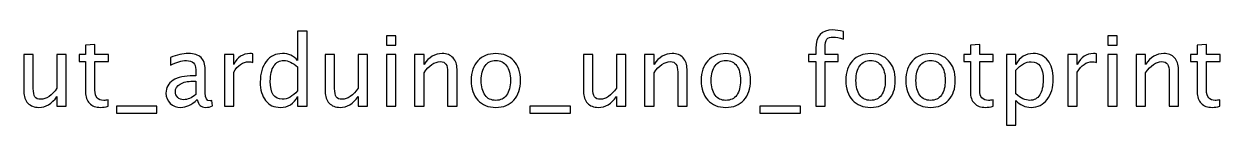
# Model space of a CAD drawing. Header units: centimetres. Extents: x -33.4 to 33.4, y -2.9 to 14.2.
# Drawn here: x 17.85 to 33.41, y 12.93 to 14.16 of the extents above; entities that cross this region are included whole.
import ezdxf

# ---------------------------------------------------------------- set-up
doc = ezdxf.new("R2010")
doc.units = ezdxf.units.CM
doc.header["$MEASUREMENT"] = 0
doc.layers.add('Layer 1', color=7, linetype='Continuous')

msp = doc.modelspace()

# ---------------------------------------------------------------- linework, layer by layer
at = {"layer": 'Layer 1'}
for points, knots in [([(28.14837, 13.17044), (28.14837, 13.17044), (28.14837, 13.7521), (28.14837, 13.7521), (28.14837, 13.7521), (28.14837, 13.7521), (28.05291, 13.7521), (28.05291, 13.7521), (28.05291, 13.7521), (28.05291, 13.7521), (28.05291, 13.84354), (28.05291, 13.84354), (28.05291, 13.84354), (28.05291, 13.84354), (28.14837, 13.84354), (28.14837, 13.84354), (28.14837, 13.84354), (28.14837, 13.84354), (28.14837, 13.92419), (28.14837, 13.92419), (28.14837, 13.92419), (28.14837, 14.08463), (28.22161, 14.16485), (28.36808, 14.16485), (28.36808, 14.16485), (28.40914, 14.16485), (28.45571, 14.15808), (28.50778, 14.14453), (28.50778, 14.14453), (28.50778, 14.14453), (28.50778, 14.04674), (28.50778, 14.04674), (28.50778, 14.04674), (28.45254, 14.06452), (28.4083, 14.07341), (28.37507, 14.07341), (28.37507, 14.07341), (28.33464, 14.07341), (28.30712, 14.06389), (28.29252, 14.04462), (28.29252, 14.04462), (28.2777, 14.02536), (28.27029, 13.98959), (28.27029, 13.93731), (28.27029, 13.93731), (28.27029, 13.93731), (28.27029, 13.84354), (28.27029, 13.84354), (28.27029, 13.84354), (28.27029, 13.84354), (28.43941, 13.84354), (28.43941, 13.84354), (28.43941, 13.84354), (28.43941, 13.84354), (28.43941, 13.7521), (28.43941, 13.7521), (28.43941, 13.7521), (28.43941, 13.7521), (28.27029, 13.7521), (28.27029, 13.7521), (28.27029, 13.7521), (28.27029, 13.7521), (28.27029, 13.17044), (28.27029, 13.17044), (28.27029, 13.17044), (28.27029, 13.17044), (28.14837, 13.17044), (28.14837, 13.17044)], [0, 0, 0, 0, 0.05555556, 0.05555556, 0.05555556, 0.05555556, 0.11111111, 0.11111111, 0.11111111, 0.11111111, 0.16666667, 0.16666667, 0.16666667, 0.16666667, 0.22222222, 0.22222222, 0.22222222, 0.22222222, 0.27777778, 0.27777778, 0.27777778, 0.27777778, 0.33333333, 0.33333333, 0.33333333, 0.33333333, 0.38888889, 0.38888889, 0.38888889, 0.38888889, 0.44444444, 0.44444444, 0.44444444, 0.44444444, 0.5, 0.5, 0.5, 0.5, 0.55555556, 0.55555556, 0.55555556, 0.55555556, 0.61111111, 0.61111111, 0.61111111, 0.61111111, 0.66666667, 0.66666667, 0.66666667, 0.66666667, 0.72222222, 0.72222222, 0.72222222, 0.72222222, 0.77777778, 0.77777778, 0.77777778, 0.77777778, 0.83333333, 0.83333333, 0.83333333, 0.83333333, 0.88888889, 0.88888889, 0.88888889, 0.88888889, 1, 1, 1, 1]), ([(21.4089, 13.17044), (21.4089, 13.17044), (21.4089, 13.29681), (21.4089, 13.29681), (21.4089, 13.29681), (21.35916, 13.2024), (21.28423, 13.1552), (21.18411, 13.1552), (21.18411, 13.1552), (21.10283, 13.1552), (21.03891, 13.18462), (20.99234, 13.24368), (20.99234, 13.24368), (20.94577, 13.30273), (20.92249, 13.38338), (20.92249, 13.48561), (20.92249, 13.48561), (20.92249, 13.59737), (20.94895, 13.68733), (21.00165, 13.75549), (21.00165, 13.75549), (21.05457, 13.82343), (21.124, 13.85751), (21.21015, 13.85751), (21.21015, 13.85751), (21.28994, 13.85751), (21.35641, 13.82703), (21.4089, 13.76586), (21.4089, 13.76586), (21.4089, 13.76586), (21.4089, 14.14961), (21.4089, 14.14961), (21.4089, 14.14961), (21.4089, 14.14961), (21.53082, 14.14961), (21.53082, 14.14961), (21.53082, 14.14961), (21.53082, 14.14961), (21.53082, 13.17044), (21.53082, 13.17044), (21.53082, 13.17044), (21.53082, 13.17044), (21.4089, 13.17044), (21.4089, 13.17044)], [0, 0, 0, 0, 0.08333333, 0.08333333, 0.08333333, 0.08333333, 0.16666667, 0.16666667, 0.16666667, 0.16666667, 0.25, 0.25, 0.25, 0.25, 0.33333333, 0.33333333, 0.33333333, 0.33333333, 0.41666667, 0.41666667, 0.41666667, 0.41666667, 0.5, 0.5, 0.5, 0.5, 0.58333333, 0.58333333, 0.58333333, 0.58333333, 0.66666667, 0.66666667, 0.66666667, 0.66666667, 0.75, 0.75, 0.75, 0.75, 0.83333333, 0.83333333, 0.83333333, 0.83333333, 1, 1, 1, 1]), ([(22.56333, 13.96673), (22.56333, 13.96673), (22.56333, 14.08865), (22.56333, 14.08865), (22.56333, 14.08865), (22.56333, 14.08865), (22.68525, 14.08865), (22.68525, 14.08865), (22.68525, 14.08865), (22.68525, 14.08865), (22.68525, 13.96673), (22.68525, 13.96673), (22.68525, 13.96673), (22.68525, 13.96673), (22.56333, 13.96673), (22.56333, 13.96673)], [0, 0, 0, 0, 0.2, 0.2, 0.2, 0.2, 0.4, 0.4, 0.4, 0.4, 0.6, 0.6, 0.6, 0.6, 1, 1, 1, 1]), ([(31.94672, 13.96673), (31.94672, 13.96673), (31.94672, 14.08865), (31.94672, 14.08865), (31.94672, 14.08865), (31.94672, 14.08865), (32.06864, 14.08865), (32.06864, 14.08865), (32.06864, 14.08865), (32.06864, 14.08865), (32.06864, 13.96673), (32.06864, 13.96673), (32.06864, 13.96673), (32.06864, 13.96673), (31.94672, 13.96673), (31.94672, 13.96673)], [0, 0, 0, 0, 0.2, 0.2, 0.2, 0.2, 0.4, 0.4, 0.4, 0.4, 0.6, 0.6, 0.6, 0.6, 1, 1, 1, 1]), ([(18.94595, 13.17065), (18.90827, 13.16028), (18.87547, 13.1552), (18.84774, 13.1552), (18.84774, 13.1552), (18.78551, 13.1552), (18.73704, 13.17298), (18.70232, 13.20854), (18.70232, 13.20854), (18.6674, 13.2441), (18.65004, 13.29342), (18.65004, 13.35671), (18.65004, 13.35671), (18.65004, 13.35671), (18.65004, 13.7521), (18.65004, 13.7521), (18.65004, 13.7521), (18.65004, 13.7521), (18.5658, 13.7521), (18.5658, 13.7521), (18.5658, 13.7521), (18.5658, 13.7521), (18.5658, 13.84354), (18.5658, 13.84354), (18.5658, 13.84354), (18.5658, 13.84354), (18.65004, 13.84354), (18.65004, 13.84354), (18.65004, 13.84354), (18.65004, 13.84354), (18.65004, 13.96525), (18.65004, 13.96525), (18.65004, 13.96525), (18.65004, 13.96525), (18.77196, 13.97689), (18.77196, 13.97689), (18.77196, 13.97689), (18.77196, 13.97689), (18.77196, 13.84354), (18.77196, 13.84354), (18.77196, 13.84354), (18.77196, 13.84354), (18.94849, 13.84354), (18.94849, 13.84354), (18.94849, 13.84354), (18.94849, 13.84354), (18.94849, 13.7521), (18.94849, 13.7521), (18.94849, 13.7521), (18.94849, 13.7521), (18.77196, 13.7521), (18.77196, 13.7521), (18.77196, 13.7521), (18.77196, 13.7521), (18.77196, 13.37872), (18.77196, 13.37872), (18.77196, 13.37872), (18.77196, 13.29067), (18.81027, 13.24664), (18.88668, 13.24664), (18.88668, 13.24664), (18.90298, 13.24664), (18.92267, 13.24939), (18.94595, 13.25468), (18.94595, 13.25468), (18.94595, 13.25468), (18.94595, 13.17065), (18.94595, 13.17065)], [0, 0, 0, 0, 0.05555556, 0.05555556, 0.05555556, 0.05555556, 0.11111111, 0.11111111, 0.11111111, 0.11111111, 0.16666667, 0.16666667, 0.16666667, 0.16666667, 0.22222222, 0.22222222, 0.22222222, 0.22222222, 0.27777778, 0.27777778, 0.27777778, 0.27777778, 0.33333333, 0.33333333, 0.33333333, 0.33333333, 0.38888889, 0.38888889, 0.38888889, 0.38888889, 0.44444444, 0.44444444, 0.44444444, 0.44444444, 0.5, 0.5, 0.5, 0.5, 0.55555556, 0.55555556, 0.55555556, 0.55555556, 0.61111111, 0.61111111, 0.61111111, 0.61111111, 0.66666667, 0.66666667, 0.66666667, 0.66666667, 0.72222222, 0.72222222, 0.72222222, 0.72222222, 0.77777778, 0.77777778, 0.77777778, 0.77777778, 0.83333333, 0.83333333, 0.83333333, 0.83333333, 0.88888889, 0.88888889, 0.88888889, 0.88888889, 1, 1, 1, 1]), ([(20.10186, 13.25617), (20.02863, 13.18886), (19.95814, 13.1552), (19.89041, 13.1552), (19.89041, 13.1552), (19.83474, 13.1552), (19.78838, 13.17256), (19.75177, 13.20748), (19.75177, 13.20748), (19.71494, 13.24241), (19.69652, 13.28643), (19.69652, 13.33956), (19.69652, 13.33956), (19.69652, 13.41301), (19.72742, 13.46953), (19.78923, 13.5089), (19.78923, 13.5089), (19.85104, 13.54827), (19.93973, 13.56795), (20.0553, 13.56795), (20.0553, 13.56795), (20.0553, 13.56795), (20.08387, 13.56795), (20.08387, 13.56795), (20.08387, 13.56795), (20.08387, 13.56795), (20.08387, 13.64902), (20.08387, 13.64902), (20.08387, 13.64902), (20.08387, 13.72712), (20.04323, 13.76607), (19.96174, 13.76607), (19.96174, 13.76607), (19.89866, 13.76607), (19.82966, 13.74617), (19.75494, 13.70638), (19.75494, 13.70638), (19.75494, 13.70638), (19.75494, 13.80671), (19.75494, 13.80671), (19.75494, 13.80671), (19.83707, 13.84058), (19.91454, 13.85751), (19.98714, 13.85751), (19.98714, 13.85751), (20.06186, 13.85751), (20.1171, 13.84058), (20.15245, 13.8065), (20.15245, 13.8065), (20.18801, 13.77242), (20.20579, 13.71993), (20.20579, 13.64902), (20.20579, 13.64902), (20.20579, 13.64902), (20.20579, 13.34485), (20.20579, 13.34485), (20.20579, 13.34485), (20.20579, 13.27522), (20.22717, 13.24029), (20.27014, 13.24029), (20.27014, 13.24029), (20.27543, 13.24029), (20.28326, 13.24114), (20.29363, 13.24283), (20.29363, 13.24283), (20.29363, 13.24283), (20.30231, 13.1751), (20.30231, 13.1751), (20.30231, 13.1751), (20.27458, 13.16176), (20.2441, 13.1552), (20.21066, 13.1552), (20.21066, 13.1552), (20.15372, 13.1552), (20.11753, 13.18886), (20.10186, 13.25617)], [0, 0, 0, 0, 0.05, 0.05, 0.05, 0.05, 0.1, 0.1, 0.1, 0.1, 0.15, 0.15, 0.15, 0.15, 0.2, 0.2, 0.2, 0.2, 0.25, 0.25, 0.25, 0.25, 0.3, 0.3, 0.3, 0.3, 0.35, 0.35, 0.35, 0.35, 0.4, 0.4, 0.4, 0.4, 0.45, 0.45, 0.45, 0.45, 0.5, 0.5, 0.5, 0.5, 0.55, 0.55, 0.55, 0.55, 0.6, 0.6, 0.6, 0.6, 0.65, 0.65, 0.65, 0.65, 0.7, 0.7, 0.7, 0.7, 0.75, 0.75, 0.75, 0.75, 0.8, 0.8, 0.8, 0.8, 0.85, 0.85, 0.85, 0.85, 0.9, 0.9, 0.9, 0.9, 1, 1, 1, 1]), ([(20.45619, 13.17044), (20.45619, 13.17044), (20.45619, 13.84354), (20.45619, 13.84354), (20.45619, 13.84354), (20.45619, 13.84354), (20.57811, 13.84354), (20.57811, 13.84354), (20.57811, 13.84354), (20.57811, 13.84354), (20.57811, 13.71633), (20.57811, 13.71633), (20.57811, 13.71633), (20.62658, 13.81052), (20.69686, 13.85751), (20.78914, 13.85751), (20.78914, 13.85751), (20.80163, 13.85751), (20.81475, 13.85645), (20.8283, 13.85434), (20.8283, 13.85434), (20.8283, 13.85434), (20.8283, 13.74025), (20.8283, 13.74025), (20.8283, 13.74025), (20.80713, 13.74723), (20.78851, 13.75083), (20.77242, 13.75083), (20.77242, 13.75083), (20.69495, 13.75083), (20.63018, 13.70511), (20.57811, 13.61346), (20.57811, 13.61346), (20.57811, 13.61346), (20.57811, 13.17044), (20.57811, 13.17044), (20.57811, 13.17044), (20.57811, 13.17044), (20.45619, 13.17044), (20.45619, 13.17044)], [0, 0, 0, 0, 0.09090909, 0.09090909, 0.09090909, 0.09090909, 0.18181818, 0.18181818, 0.18181818, 0.18181818, 0.27272727, 0.27272727, 0.27272727, 0.27272727, 0.36363636, 0.36363636, 0.36363636, 0.36363636, 0.45454545, 0.45454545, 0.45454545, 0.45454545, 0.54545455, 0.54545455, 0.54545455, 0.54545455, 0.63636364, 0.63636364, 0.63636364, 0.63636364, 0.72727273, 0.72727273, 0.72727273, 0.72727273, 0.81818182, 0.81818182, 0.81818182, 0.81818182, 1, 1, 1, 1]), ([(22.93036, 13.17044), (22.93036, 13.17044), (22.93036, 13.84354), (22.93036, 13.84354), (22.93036, 13.84354), (22.93036, 13.84354), (23.05228, 13.84354), (23.05228, 13.84354), (23.05228, 13.84354), (23.05228, 13.84354), (23.05228, 13.71633), (23.05228, 13.71633), (23.05228, 13.71633), (23.11684, 13.81052), (23.196, 13.85751), (23.28956, 13.85751), (23.28956, 13.85751), (23.3484, 13.85751), (23.39518, 13.8391), (23.42968, 13.80205), (23.42968, 13.80205), (23.46418, 13.76522), (23.48154, 13.71548), (23.48154, 13.65325), (23.48154, 13.65325), (23.48154, 13.65325), (23.48154, 13.17044), (23.48154, 13.17044), (23.48154, 13.17044), (23.48154, 13.17044), (23.35962, 13.17044), (23.35962, 13.17044), (23.35962, 13.17044), (23.35962, 13.17044), (23.35962, 13.61346), (23.35962, 13.61346), (23.35962, 13.61346), (23.35962, 13.66341), (23.35221, 13.69897), (23.33761, 13.72014), (23.33761, 13.72014), (23.32279, 13.74152), (23.29845, 13.7521), (23.26437, 13.7521), (23.26437, 13.7521), (23.18944, 13.7521), (23.11874, 13.70321), (23.05228, 13.60542), (23.05228, 13.60542), (23.05228, 13.60542), (23.05228, 13.17044), (23.05228, 13.17044), (23.05228, 13.17044), (23.05228, 13.17044), (22.93036, 13.17044), (22.93036, 13.17044)], [0, 0, 0, 0, 0.06666667, 0.06666667, 0.06666667, 0.06666667, 0.13333333, 0.13333333, 0.13333333, 0.13333333, 0.2, 0.2, 0.2, 0.2, 0.26666667, 0.26666667, 0.26666667, 0.26666667, 0.33333333, 0.33333333, 0.33333333, 0.33333333, 0.4, 0.4, 0.4, 0.4, 0.46666667, 0.46666667, 0.46666667, 0.46666667, 0.53333333, 0.53333333, 0.53333333, 0.53333333, 0.6, 0.6, 0.6, 0.6, 0.66666667, 0.66666667, 0.66666667, 0.66666667, 0.73333333, 0.73333333, 0.73333333, 0.73333333, 0.8, 0.8, 0.8, 0.8, 0.86666667, 0.86666667, 0.86666667, 0.86666667, 1, 1, 1, 1]), ([(23.98658, 13.1552), (23.88773, 13.1552), (23.80942, 13.18674), (23.75184, 13.24982), (23.75184, 13.24982), (23.69406, 13.31289), (23.66527, 13.39862), (23.66527, 13.50678), (23.66527, 13.50678), (23.66527, 13.61473), (23.69406, 13.70024), (23.75184, 13.76311), (23.75184, 13.76311), (23.80942, 13.82597), (23.88773, 13.85751), (23.98658, 13.85751), (23.98658, 13.85751), (24.08543, 13.85751), (24.16375, 13.82597), (24.22132, 13.76311), (24.22132, 13.76311), (24.2791, 13.70024), (24.30789, 13.61473), (24.30789, 13.50678), (24.30789, 13.50678), (24.30789, 13.39862), (24.2791, 13.31289), (24.22132, 13.24982), (24.22132, 13.24982), (24.16375, 13.18674), (24.08543, 13.1552), (23.98658, 13.1552)], [0, 0, 0, 0, 0.11111111, 0.11111111, 0.11111111, 0.11111111, 0.22222222, 0.22222222, 0.22222222, 0.22222222, 0.33333333, 0.33333333, 0.33333333, 0.33333333, 0.44444444, 0.44444444, 0.44444444, 0.44444444, 0.55555556, 0.55555556, 0.55555556, 0.55555556, 0.66666667, 0.66666667, 0.66666667, 0.66666667, 0.77777778, 0.77777778, 0.77777778, 0.77777778, 1, 1, 1, 1]), ([(25.92206, 13.17044), (25.92206, 13.17044), (25.92206, 13.84354), (25.92206, 13.84354), (25.92206, 13.84354), (25.92206, 13.84354), (26.04398, 13.84354), (26.04398, 13.84354), (26.04398, 13.84354), (26.04398, 13.84354), (26.04398, 13.71633), (26.04398, 13.71633), (26.04398, 13.71633), (26.10854, 13.81052), (26.1877, 13.85751), (26.28126, 13.85751), (26.28126, 13.85751), (26.3401, 13.85751), (26.38688, 13.8391), (26.42138, 13.80205), (26.42138, 13.80205), (26.45588, 13.76522), (26.47324, 13.71548), (26.47324, 13.65325), (26.47324, 13.65325), (26.47324, 13.65325), (26.47324, 13.17044), (26.47324, 13.17044), (26.47324, 13.17044), (26.47324, 13.17044), (26.35132, 13.17044), (26.35132, 13.17044), (26.35132, 13.17044), (26.35132, 13.17044), (26.35132, 13.61346), (26.35132, 13.61346), (26.35132, 13.61346), (26.35132, 13.66341), (26.34391, 13.69897), (26.32931, 13.72014), (26.32931, 13.72014), (26.31449, 13.74152), (26.29015, 13.7521), (26.25607, 13.7521), (26.25607, 13.7521), (26.18114, 13.7521), (26.11044, 13.70321), (26.04398, 13.60542), (26.04398, 13.60542), (26.04398, 13.60542), (26.04398, 13.17044), (26.04398, 13.17044), (26.04398, 13.17044), (26.04398, 13.17044), (25.92206, 13.17044), (25.92206, 13.17044)], [0, 0, 0, 0, 0.06666667, 0.06666667, 0.06666667, 0.06666667, 0.13333333, 0.13333333, 0.13333333, 0.13333333, 0.2, 0.2, 0.2, 0.2, 0.26666667, 0.26666667, 0.26666667, 0.26666667, 0.33333333, 0.33333333, 0.33333333, 0.33333333, 0.4, 0.4, 0.4, 0.4, 0.46666667, 0.46666667, 0.46666667, 0.46666667, 0.53333333, 0.53333333, 0.53333333, 0.53333333, 0.6, 0.6, 0.6, 0.6, 0.66666667, 0.66666667, 0.66666667, 0.66666667, 0.73333333, 0.73333333, 0.73333333, 0.73333333, 0.8, 0.8, 0.8, 0.8, 0.86666667, 0.86666667, 0.86666667, 0.86666667, 1, 1, 1, 1]), ([(26.97828, 13.1552), (26.87943, 13.1552), (26.80112, 13.18674), (26.74354, 13.24982), (26.74354, 13.24982), (26.68576, 13.31289), (26.65697, 13.39862), (26.65697, 13.50678), (26.65697, 13.50678), (26.65697, 13.61473), (26.68576, 13.70024), (26.74354, 13.76311), (26.74354, 13.76311), (26.80112, 13.82597), (26.87943, 13.85751), (26.97828, 13.85751), (26.97828, 13.85751), (27.07713, 13.85751), (27.15545, 13.82597), (27.21302, 13.76311), (27.21302, 13.76311), (27.2708, 13.70024), (27.29959, 13.61473), (27.29959, 13.50678), (27.29959, 13.50678), (27.29959, 13.39862), (27.2708, 13.31289), (27.21302, 13.24982), (27.21302, 13.24982), (27.15545, 13.18674), (27.07713, 13.1552), (26.97828, 13.1552)], [0, 0, 0, 0, 0.11111111, 0.11111111, 0.11111111, 0.11111111, 0.22222222, 0.22222222, 0.22222222, 0.22222222, 0.33333333, 0.33333333, 0.33333333, 0.33333333, 0.44444444, 0.44444444, 0.44444444, 0.44444444, 0.55555556, 0.55555556, 0.55555556, 0.55555556, 0.66666667, 0.66666667, 0.66666667, 0.66666667, 0.77777778, 0.77777778, 0.77777778, 0.77777778, 1, 1, 1, 1]), ([(28.86042, 13.1552), (28.76157, 13.1552), (28.68326, 13.18674), (28.62568, 13.24982), (28.62568, 13.24982), (28.5679, 13.31289), (28.53911, 13.39862), (28.53911, 13.50678), (28.53911, 13.50678), (28.53911, 13.61473), (28.5679, 13.70024), (28.62568, 13.76311), (28.62568, 13.76311), (28.68326, 13.82597), (28.76157, 13.85751), (28.86042, 13.85751), (28.86042, 13.85751), (28.95927, 13.85751), (29.03759, 13.82597), (29.09516, 13.76311), (29.09516, 13.76311), (29.15294, 13.70024), (29.18173, 13.61473), (29.18173, 13.50678), (29.18173, 13.50678), (29.18173, 13.39862), (29.15294, 13.31289), (29.09516, 13.24982), (29.09516, 13.24982), (29.03759, 13.18674), (28.95927, 13.1552), (28.86042, 13.1552)], [0, 0, 0, 0, 0.11111111, 0.11111111, 0.11111111, 0.11111111, 0.22222222, 0.22222222, 0.22222222, 0.22222222, 0.33333333, 0.33333333, 0.33333333, 0.33333333, 0.44444444, 0.44444444, 0.44444444, 0.44444444, 0.55555556, 0.55555556, 0.55555556, 0.55555556, 0.66666667, 0.66666667, 0.66666667, 0.66666667, 0.77777778, 0.77777778, 0.77777778, 0.77777778, 1, 1, 1, 1]), ([(29.64062, 13.1552), (29.54177, 13.1552), (29.46346, 13.18674), (29.40588, 13.24982), (29.40588, 13.24982), (29.3481, 13.31289), (29.31931, 13.39862), (29.31931, 13.50678), (29.31931, 13.50678), (29.31931, 13.61473), (29.3481, 13.70024), (29.40588, 13.76311), (29.40588, 13.76311), (29.46346, 13.82597), (29.54177, 13.85751), (29.64062, 13.85751), (29.64062, 13.85751), (29.73947, 13.85751), (29.81779, 13.82597), (29.87536, 13.76311), (29.87536, 13.76311), (29.93314, 13.70024), (29.96193, 13.61473), (29.96193, 13.50678), (29.96193, 13.50678), (29.96193, 13.39862), (29.93314, 13.31289), (29.87536, 13.24982), (29.87536, 13.24982), (29.81779, 13.18674), (29.73947, 13.1552), (29.64062, 13.1552)], [0, 0, 0, 0, 0.11111111, 0.11111111, 0.11111111, 0.11111111, 0.22222222, 0.22222222, 0.22222222, 0.22222222, 0.33333333, 0.33333333, 0.33333333, 0.33333333, 0.44444444, 0.44444444, 0.44444444, 0.44444444, 0.55555556, 0.55555556, 0.55555556, 0.55555556, 0.66666667, 0.66666667, 0.66666667, 0.66666667, 0.77777778, 0.77777778, 0.77777778, 0.77777778, 1, 1, 1, 1]), ([(30.45384, 13.17065), (30.41616, 13.16028), (30.38336, 13.1552), (30.35563, 13.1552), (30.35563, 13.1552), (30.2934, 13.1552), (30.24493, 13.17298), (30.21021, 13.20854), (30.21021, 13.20854), (30.17529, 13.2441), (30.15793, 13.29342), (30.15793, 13.35671), (30.15793, 13.35671), (30.15793, 13.35671), (30.15793, 13.7521), (30.15793, 13.7521), (30.15793, 13.7521), (30.15793, 13.7521), (30.07369, 13.7521), (30.07369, 13.7521), (30.07369, 13.7521), (30.07369, 13.7521), (30.07369, 13.84354), (30.07369, 13.84354), (30.07369, 13.84354), (30.07369, 13.84354), (30.15793, 13.84354), (30.15793, 13.84354), (30.15793, 13.84354), (30.15793, 13.84354), (30.15793, 13.96525), (30.15793, 13.96525), (30.15793, 13.96525), (30.15793, 13.96525), (30.27985, 13.97689), (30.27985, 13.97689), (30.27985, 13.97689), (30.27985, 13.97689), (30.27985, 13.84354), (30.27985, 13.84354), (30.27985, 13.84354), (30.27985, 13.84354), (30.45638, 13.84354), (30.45638, 13.84354), (30.45638, 13.84354), (30.45638, 13.84354), (30.45638, 13.7521), (30.45638, 13.7521), (30.45638, 13.7521), (30.45638, 13.7521), (30.27985, 13.7521), (30.27985, 13.7521), (30.27985, 13.7521), (30.27985, 13.7521), (30.27985, 13.37872), (30.27985, 13.37872), (30.27985, 13.37872), (30.27985, 13.29067), (30.31816, 13.24664), (30.39457, 13.24664), (30.39457, 13.24664), (30.41087, 13.24664), (30.43056, 13.24939), (30.45384, 13.25468), (30.45384, 13.25468), (30.45384, 13.25468), (30.45384, 13.17065), (30.45384, 13.17065)], [0, 0, 0, 0, 0.05555556, 0.05555556, 0.05555556, 0.05555556, 0.11111111, 0.11111111, 0.11111111, 0.11111111, 0.16666667, 0.16666667, 0.16666667, 0.16666667, 0.22222222, 0.22222222, 0.22222222, 0.22222222, 0.27777778, 0.27777778, 0.27777778, 0.27777778, 0.33333333, 0.33333333, 0.33333333, 0.33333333, 0.38888889, 0.38888889, 0.38888889, 0.38888889, 0.44444444, 0.44444444, 0.44444444, 0.44444444, 0.5, 0.5, 0.5, 0.5, 0.55555556, 0.55555556, 0.55555556, 0.55555556, 0.61111111, 0.61111111, 0.61111111, 0.61111111, 0.66666667, 0.66666667, 0.66666667, 0.66666667, 0.72222222, 0.72222222, 0.72222222, 0.72222222, 0.77777778, 0.77777778, 0.77777778, 0.77777778, 0.83333333, 0.83333333, 0.83333333, 0.83333333, 0.88888889, 0.88888889, 0.88888889, 0.88888889, 1, 1, 1, 1]), ([(30.62783, 12.92533), (30.62783, 12.92533), (30.62783, 13.84354), (30.62783, 13.84354), (30.62783, 13.84354), (30.62783, 13.84354), (30.74975, 13.84354), (30.74975, 13.84354), (30.74975, 13.84354), (30.74975, 13.84354), (30.74975, 13.71633), (30.74975, 13.71633), (30.74975, 13.71633), (30.7997, 13.81052), (30.87485, 13.85751), (30.97496, 13.85751), (30.97496, 13.85751), (31.05603, 13.85751), (31.11974, 13.82809), (31.16631, 13.76903), (31.16631, 13.76903), (31.21288, 13.70998), (31.23616, 13.62933), (31.23616, 13.5271), (31.23616, 13.5271), (31.23616, 13.41576), (31.2097, 13.3258), (31.157, 13.25765), (31.157, 13.25765), (31.10429, 13.18928), (31.03487, 13.1552), (30.94893, 13.1552), (30.94893, 13.1552), (30.86913, 13.1552), (30.80267, 13.18568), (30.74975, 13.24685), (30.74975, 13.24685), (30.74975, 13.24685), (30.74975, 12.92533), (30.74975, 12.92533), (30.74975, 12.92533), (30.74975, 12.92533), (30.62783, 12.92533), (30.62783, 12.92533)], [0, 0, 0, 0, 0.08333333, 0.08333333, 0.08333333, 0.08333333, 0.16666667, 0.16666667, 0.16666667, 0.16666667, 0.25, 0.25, 0.25, 0.25, 0.33333333, 0.33333333, 0.33333333, 0.33333333, 0.41666667, 0.41666667, 0.41666667, 0.41666667, 0.5, 0.5, 0.5, 0.5, 0.58333333, 0.58333333, 0.58333333, 0.58333333, 0.66666667, 0.66666667, 0.66666667, 0.66666667, 0.75, 0.75, 0.75, 0.75, 0.83333333, 0.83333333, 0.83333333, 0.83333333, 1, 1, 1, 1]), ([(31.42708, 13.17044), (31.42708, 13.17044), (31.42708, 13.84354), (31.42708, 13.84354), (31.42708, 13.84354), (31.42708, 13.84354), (31.549, 13.84354), (31.549, 13.84354), (31.549, 13.84354), (31.549, 13.84354), (31.549, 13.71633), (31.549, 13.71633), (31.549, 13.71633), (31.59747, 13.81052), (31.66775, 13.85751), (31.76003, 13.85751), (31.76003, 13.85751), (31.77252, 13.85751), (31.78564, 13.85645), (31.79919, 13.85434), (31.79919, 13.85434), (31.79919, 13.85434), (31.79919, 13.74025), (31.79919, 13.74025), (31.79919, 13.74025), (31.77802, 13.74723), (31.7594, 13.75083), (31.74331, 13.75083), (31.74331, 13.75083), (31.66584, 13.75083), (31.60107, 13.70511), (31.549, 13.61346), (31.549, 13.61346), (31.549, 13.61346), (31.549, 13.17044), (31.549, 13.17044), (31.549, 13.17044), (31.549, 13.17044), (31.42708, 13.17044), (31.42708, 13.17044)], [0, 0, 0, 0, 0.09090909, 0.09090909, 0.09090909, 0.09090909, 0.18181818, 0.18181818, 0.18181818, 0.18181818, 0.27272727, 0.27272727, 0.27272727, 0.27272727, 0.36363636, 0.36363636, 0.36363636, 0.36363636, 0.45454545, 0.45454545, 0.45454545, 0.45454545, 0.54545455, 0.54545455, 0.54545455, 0.54545455, 0.63636364, 0.63636364, 0.63636364, 0.63636364, 0.72727273, 0.72727273, 0.72727273, 0.72727273, 0.81818182, 0.81818182, 0.81818182, 0.81818182, 1, 1, 1, 1]), ([(32.31375, 13.17044), (32.31375, 13.17044), (32.31375, 13.84354), (32.31375, 13.84354), (32.31375, 13.84354), (32.31375, 13.84354), (32.43567, 13.84354), (32.43567, 13.84354), (32.43567, 13.84354), (32.43567, 13.84354), (32.43567, 13.71633), (32.43567, 13.71633), (32.43567, 13.71633), (32.50023, 13.81052), (32.57939, 13.85751), (32.67295, 13.85751), (32.67295, 13.85751), (32.73179, 13.85751), (32.77857, 13.8391), (32.81307, 13.80205), (32.81307, 13.80205), (32.84757, 13.76522), (32.86493, 13.71548), (32.86493, 13.65325), (32.86493, 13.65325), (32.86493, 13.65325), (32.86493, 13.17044), (32.86493, 13.17044), (32.86493, 13.17044), (32.86493, 13.17044), (32.74301, 13.17044), (32.74301, 13.17044), (32.74301, 13.17044), (32.74301, 13.17044), (32.74301, 13.61346), (32.74301, 13.61346), (32.74301, 13.61346), (32.74301, 13.66341), (32.7356, 13.69897), (32.721, 13.72014), (32.721, 13.72014), (32.70618, 13.74152), (32.68184, 13.7521), (32.64776, 13.7521), (32.64776, 13.7521), (32.57283, 13.7521), (32.50213, 13.70321), (32.43567, 13.60542), (32.43567, 13.60542), (32.43567, 13.60542), (32.43567, 13.17044), (32.43567, 13.17044), (32.43567, 13.17044), (32.43567, 13.17044), (32.31375, 13.17044), (32.31375, 13.17044)], [0, 0, 0, 0, 0.06666667, 0.06666667, 0.06666667, 0.06666667, 0.13333333, 0.13333333, 0.13333333, 0.13333333, 0.2, 0.2, 0.2, 0.2, 0.26666667, 0.26666667, 0.26666667, 0.26666667, 0.33333333, 0.33333333, 0.33333333, 0.33333333, 0.4, 0.4, 0.4, 0.4, 0.46666667, 0.46666667, 0.46666667, 0.46666667, 0.53333333, 0.53333333, 0.53333333, 0.53333333, 0.6, 0.6, 0.6, 0.6, 0.66666667, 0.66666667, 0.66666667, 0.66666667, 0.73333333, 0.73333333, 0.73333333, 0.73333333, 0.8, 0.8, 0.8, 0.8, 0.86666667, 0.86666667, 0.86666667, 0.86666667, 1, 1, 1, 1]), ([(33.40299, 13.17065), (33.36531, 13.16028), (33.33251, 13.1552), (33.30478, 13.1552), (33.30478, 13.1552), (33.24255, 13.1552), (33.19408, 13.17298), (33.15936, 13.20854), (33.15936, 13.20854), (33.12444, 13.2441), (33.10708, 13.29342), (33.10708, 13.35671), (33.10708, 13.35671), (33.10708, 13.35671), (33.10708, 13.7521), (33.10708, 13.7521), (33.10708, 13.7521), (33.10708, 13.7521), (33.02284, 13.7521), (33.02284, 13.7521), (33.02284, 13.7521), (33.02284, 13.7521), (33.02284, 13.84354), (33.02284, 13.84354), (33.02284, 13.84354), (33.02284, 13.84354), (33.10708, 13.84354), (33.10708, 13.84354), (33.10708, 13.84354), (33.10708, 13.84354), (33.10708, 13.96525), (33.10708, 13.96525), (33.10708, 13.96525), (33.10708, 13.96525), (33.229, 13.97689), (33.229, 13.97689), (33.229, 13.97689), (33.229, 13.97689), (33.229, 13.84354), (33.229, 13.84354), (33.229, 13.84354), (33.229, 13.84354), (33.40553, 13.84354), (33.40553, 13.84354), (33.40553, 13.84354), (33.40553, 13.84354), (33.40553, 13.7521), (33.40553, 13.7521), (33.40553, 13.7521), (33.40553, 13.7521), (33.229, 13.7521), (33.229, 13.7521), (33.229, 13.7521), (33.229, 13.7521), (33.229, 13.37872), (33.229, 13.37872), (33.229, 13.37872), (33.229, 13.29067), (33.26731, 13.24664), (33.34372, 13.24664), (33.34372, 13.24664), (33.36002, 13.24664), (33.37971, 13.24939), (33.40299, 13.25468), (33.40299, 13.25468), (33.40299, 13.25468), (33.40299, 13.17065), (33.40299, 13.17065)], [0, 0, 0, 0, 0.05555556, 0.05555556, 0.05555556, 0.05555556, 0.11111111, 0.11111111, 0.11111111, 0.11111111, 0.16666667, 0.16666667, 0.16666667, 0.16666667, 0.22222222, 0.22222222, 0.22222222, 0.22222222, 0.27777778, 0.27777778, 0.27777778, 0.27777778, 0.33333333, 0.33333333, 0.33333333, 0.33333333, 0.38888889, 0.38888889, 0.38888889, 0.38888889, 0.44444444, 0.44444444, 0.44444444, 0.44444444, 0.5, 0.5, 0.5, 0.5, 0.55555556, 0.55555556, 0.55555556, 0.55555556, 0.61111111, 0.61111111, 0.61111111, 0.61111111, 0.66666667, 0.66666667, 0.66666667, 0.66666667, 0.72222222, 0.72222222, 0.72222222, 0.72222222, 0.77777778, 0.77777778, 0.77777778, 0.77777778, 0.83333333, 0.83333333, 0.83333333, 0.83333333, 0.88888889, 0.88888889, 0.88888889, 0.88888889, 1, 1, 1, 1]), ([(18.27835, 13.17044), (18.27835, 13.17044), (18.27835, 13.29702), (18.27835, 13.29702), (18.27835, 13.29702), (18.21337, 13.2024), (18.13442, 13.1552), (18.04171, 13.1552), (18.04171, 13.1552), (17.98286, 13.1552), (17.93609, 13.17362), (17.90137, 13.21066), (17.90137, 13.21066), (17.86645, 13.2477), (17.84909, 13.29744), (17.84909, 13.36031), (17.84909, 13.36031), (17.84909, 13.36031), (17.84909, 13.84354), (17.84909, 13.84354), (17.84909, 13.84354), (17.84909, 13.84354), (17.97101, 13.84354), (17.97101, 13.84354), (17.97101, 13.84354), (17.97101, 13.84354), (17.97101, 13.4001), (17.97101, 13.4001), (17.97101, 13.4001), (17.97101, 13.34951), (17.97842, 13.31374), (17.99302, 13.29257), (17.99302, 13.29257), (18.00784, 13.27119), (18.03239, 13.26061), (18.0669, 13.26061), (18.0669, 13.26061), (18.1414, 13.26061), (18.2121, 13.30951), (18.27835, 13.40751), (18.27835, 13.40751), (18.27835, 13.40751), (18.27835, 13.84354), (18.27835, 13.84354), (18.27835, 13.84354), (18.27835, 13.84354), (18.40027, 13.84354), (18.40027, 13.84354), (18.40027, 13.84354), (18.40027, 13.84354), (18.40027, 13.17044), (18.40027, 13.17044), (18.40027, 13.17044), (18.40027, 13.17044), (18.27835, 13.17044), (18.27835, 13.17044)], [0, 0, 0, 0, 0.06666667, 0.06666667, 0.06666667, 0.06666667, 0.13333333, 0.13333333, 0.13333333, 0.13333333, 0.2, 0.2, 0.2, 0.2, 0.26666667, 0.26666667, 0.26666667, 0.26666667, 0.33333333, 0.33333333, 0.33333333, 0.33333333, 0.4, 0.4, 0.4, 0.4, 0.46666667, 0.46666667, 0.46666667, 0.46666667, 0.53333333, 0.53333333, 0.53333333, 0.53333333, 0.6, 0.6, 0.6, 0.6, 0.66666667, 0.66666667, 0.66666667, 0.66666667, 0.73333333, 0.73333333, 0.73333333, 0.73333333, 0.8, 0.8, 0.8, 0.8, 0.86666667, 0.86666667, 0.86666667, 0.86666667, 1, 1, 1, 1]), ([(21.4089, 13.68246), (21.34561, 13.73813), (21.28571, 13.76607), (21.22898, 13.76607), (21.22898, 13.76607), (21.1731, 13.76607), (21.12992, 13.74279), (21.09923, 13.69601), (21.09923, 13.69601), (21.06854, 13.64944), (21.0533, 13.5834), (21.0533, 13.49789), (21.0533, 13.49789), (21.0533, 13.34062), (21.10537, 13.26188), (21.20972, 13.26188), (21.20972, 13.26188), (21.27746, 13.26188), (21.34392, 13.29892), (21.4089, 13.37279), (21.4089, 13.37279), (21.4089, 13.37279), (21.4089, 13.68246), (21.4089, 13.68246)], [0, 0, 0, 0, 0.14285714, 0.14285714, 0.14285714, 0.14285714, 0.28571429, 0.28571429, 0.28571429, 0.28571429, 0.42857143, 0.42857143, 0.42857143, 0.42857143, 0.57142857, 0.57142857, 0.57142857, 0.57142857, 0.71428571, 0.71428571, 0.71428571, 0.71428571, 1, 1, 1, 1]), ([(22.19672, 13.17044), (22.19672, 13.17044), (22.19672, 13.29702), (22.19672, 13.29702), (22.19672, 13.29702), (22.13174, 13.2024), (22.05279, 13.1552), (21.96008, 13.1552), (21.96008, 13.1552), (21.90123, 13.1552), (21.85446, 13.17362), (21.81974, 13.21066), (21.81974, 13.21066), (21.78482, 13.2477), (21.76746, 13.29744), (21.76746, 13.36031), (21.76746, 13.36031), (21.76746, 13.36031), (21.76746, 13.84354), (21.76746, 13.84354), (21.76746, 13.84354), (21.76746, 13.84354), (21.88938, 13.84354), (21.88938, 13.84354), (21.88938, 13.84354), (21.88938, 13.84354), (21.88938, 13.4001), (21.88938, 13.4001), (21.88938, 13.4001), (21.88938, 13.34951), (21.89679, 13.31374), (21.91139, 13.29257), (21.91139, 13.29257), (21.92621, 13.27119), (21.95076, 13.26061), (21.98527, 13.26061), (21.98527, 13.26061), (22.05977, 13.26061), (22.13047, 13.30951), (22.19672, 13.40751), (22.19672, 13.40751), (22.19672, 13.40751), (22.19672, 13.84354), (22.19672, 13.84354), (22.19672, 13.84354), (22.19672, 13.84354), (22.31864, 13.84354), (22.31864, 13.84354), (22.31864, 13.84354), (22.31864, 13.84354), (22.31864, 13.17044), (22.31864, 13.17044), (22.31864, 13.17044), (22.31864, 13.17044), (22.19672, 13.17044), (22.19672, 13.17044)], [0, 0, 0, 0, 0.06666667, 0.06666667, 0.06666667, 0.06666667, 0.13333333, 0.13333333, 0.13333333, 0.13333333, 0.2, 0.2, 0.2, 0.2, 0.26666667, 0.26666667, 0.26666667, 0.26666667, 0.33333333, 0.33333333, 0.33333333, 0.33333333, 0.4, 0.4, 0.4, 0.4, 0.46666667, 0.46666667, 0.46666667, 0.46666667, 0.53333333, 0.53333333, 0.53333333, 0.53333333, 0.6, 0.6, 0.6, 0.6, 0.66666667, 0.66666667, 0.66666667, 0.66666667, 0.73333333, 0.73333333, 0.73333333, 0.73333333, 0.8, 0.8, 0.8, 0.8, 0.86666667, 0.86666667, 0.86666667, 0.86666667, 1, 1, 1, 1]), ([(22.56333, 13.17044), (22.56333, 13.17044), (22.56333, 13.84354), (22.56333, 13.84354), (22.56333, 13.84354), (22.56333, 13.84354), (22.68525, 13.84354), (22.68525, 13.84354), (22.68525, 13.84354), (22.68525, 13.84354), (22.68525, 13.17044), (22.68525, 13.17044), (22.68525, 13.17044), (22.68525, 13.17044), (22.56333, 13.17044), (22.56333, 13.17044)], [0, 0, 0, 0, 0.2, 0.2, 0.2, 0.2, 0.4, 0.4, 0.4, 0.4, 0.6, 0.6, 0.6, 0.6, 1, 1, 1, 1]), ([(23.98637, 13.24664), (24.04669, 13.24664), (24.09368, 13.26929), (24.12713, 13.3148), (24.12713, 13.3148), (24.16036, 13.36009), (24.17708, 13.42423), (24.17708, 13.50678), (24.17708, 13.50678), (24.17708, 13.58912), (24.16036, 13.65304), (24.12713, 13.69834), (24.12713, 13.69834), (24.09368, 13.74342), (24.04669, 13.76607), (23.98637, 13.76607), (23.98637, 13.76607), (23.92583, 13.76607), (23.87884, 13.74342), (23.84582, 13.69834), (23.84582, 13.69834), (23.81259, 13.65304), (23.79608, 13.58912), (23.79608, 13.50678), (23.79608, 13.50678), (23.79608, 13.42423), (23.81259, 13.36009), (23.84582, 13.3148), (23.84582, 13.3148), (23.87884, 13.26929), (23.92583, 13.24664), (23.98637, 13.24664)], [0, 0, 0, 0, 0.11111111, 0.11111111, 0.11111111, 0.11111111, 0.22222222, 0.22222222, 0.22222222, 0.22222222, 0.33333333, 0.33333333, 0.33333333, 0.33333333, 0.44444444, 0.44444444, 0.44444444, 0.44444444, 0.55555556, 0.55555556, 0.55555556, 0.55555556, 0.66666667, 0.66666667, 0.66666667, 0.66666667, 0.77777778, 0.77777778, 0.77777778, 0.77777778, 1, 1, 1, 1]), ([(25.55545, 13.17044), (25.55545, 13.17044), (25.55545, 13.29702), (25.55545, 13.29702), (25.55545, 13.29702), (25.49047, 13.2024), (25.41152, 13.1552), (25.31881, 13.1552), (25.31881, 13.1552), (25.25996, 13.1552), (25.21319, 13.17362), (25.17847, 13.21066), (25.17847, 13.21066), (25.14355, 13.2477), (25.12619, 13.29744), (25.12619, 13.36031), (25.12619, 13.36031), (25.12619, 13.36031), (25.12619, 13.84354), (25.12619, 13.84354), (25.12619, 13.84354), (25.12619, 13.84354), (25.24811, 13.84354), (25.24811, 13.84354), (25.24811, 13.84354), (25.24811, 13.84354), (25.24811, 13.4001), (25.24811, 13.4001), (25.24811, 13.4001), (25.24811, 13.34951), (25.25552, 13.31374), (25.27012, 13.29257), (25.27012, 13.29257), (25.28494, 13.27119), (25.30949, 13.26061), (25.344, 13.26061), (25.344, 13.26061), (25.4185, 13.26061), (25.4892, 13.30951), (25.55545, 13.40751), (25.55545, 13.40751), (25.55545, 13.40751), (25.55545, 13.84354), (25.55545, 13.84354), (25.55545, 13.84354), (25.55545, 13.84354), (25.67737, 13.84354), (25.67737, 13.84354), (25.67737, 13.84354), (25.67737, 13.84354), (25.67737, 13.17044), (25.67737, 13.17044), (25.67737, 13.17044), (25.67737, 13.17044), (25.55545, 13.17044), (25.55545, 13.17044)], [0, 0, 0, 0, 0.06666667, 0.06666667, 0.06666667, 0.06666667, 0.13333333, 0.13333333, 0.13333333, 0.13333333, 0.2, 0.2, 0.2, 0.2, 0.26666667, 0.26666667, 0.26666667, 0.26666667, 0.33333333, 0.33333333, 0.33333333, 0.33333333, 0.4, 0.4, 0.4, 0.4, 0.46666667, 0.46666667, 0.46666667, 0.46666667, 0.53333333, 0.53333333, 0.53333333, 0.53333333, 0.6, 0.6, 0.6, 0.6, 0.66666667, 0.66666667, 0.66666667, 0.66666667, 0.73333333, 0.73333333, 0.73333333, 0.73333333, 0.8, 0.8, 0.8, 0.8, 0.86666667, 0.86666667, 0.86666667, 0.86666667, 1, 1, 1, 1]), ([(26.97807, 13.24664), (27.03839, 13.24664), (27.08538, 13.26929), (27.11883, 13.3148), (27.11883, 13.3148), (27.15206, 13.36009), (27.16878, 13.42423), (27.16878, 13.50678), (27.16878, 13.50678), (27.16878, 13.58912), (27.15206, 13.65304), (27.11883, 13.69834), (27.11883, 13.69834), (27.08538, 13.74342), (27.03839, 13.76607), (26.97807, 13.76607), (26.97807, 13.76607), (26.91753, 13.76607), (26.87054, 13.74342), (26.83752, 13.69834), (26.83752, 13.69834), (26.80429, 13.65304), (26.78778, 13.58912), (26.78778, 13.50678), (26.78778, 13.50678), (26.78778, 13.42423), (26.80429, 13.36009), (26.83752, 13.3148), (26.83752, 13.3148), (26.87054, 13.26929), (26.91753, 13.24664), (26.97807, 13.24664)], [0, 0, 0, 0, 0.11111111, 0.11111111, 0.11111111, 0.11111111, 0.22222222, 0.22222222, 0.22222222, 0.22222222, 0.33333333, 0.33333333, 0.33333333, 0.33333333, 0.44444444, 0.44444444, 0.44444444, 0.44444444, 0.55555556, 0.55555556, 0.55555556, 0.55555556, 0.66666667, 0.66666667, 0.66666667, 0.66666667, 0.77777778, 0.77777778, 0.77777778, 0.77777778, 1, 1, 1, 1]), ([(28.86021, 13.24664), (28.92053, 13.24664), (28.96752, 13.26929), (29.00097, 13.3148), (29.00097, 13.3148), (29.0342, 13.36009), (29.05092, 13.42423), (29.05092, 13.50678), (29.05092, 13.50678), (29.05092, 13.58912), (29.0342, 13.65304), (29.00097, 13.69834), (29.00097, 13.69834), (28.96752, 13.74342), (28.92053, 13.76607), (28.86021, 13.76607), (28.86021, 13.76607), (28.79967, 13.76607), (28.75268, 13.74342), (28.71966, 13.69834), (28.71966, 13.69834), (28.68643, 13.65304), (28.66992, 13.58912), (28.66992, 13.50678), (28.66992, 13.50678), (28.66992, 13.42423), (28.68643, 13.36009), (28.71966, 13.3148), (28.71966, 13.3148), (28.75268, 13.26929), (28.79967, 13.24664), (28.86021, 13.24664)], [0, 0, 0, 0, 0.11111111, 0.11111111, 0.11111111, 0.11111111, 0.22222222, 0.22222222, 0.22222222, 0.22222222, 0.33333333, 0.33333333, 0.33333333, 0.33333333, 0.44444444, 0.44444444, 0.44444444, 0.44444444, 0.55555556, 0.55555556, 0.55555556, 0.55555556, 0.66666667, 0.66666667, 0.66666667, 0.66666667, 0.77777778, 0.77777778, 0.77777778, 0.77777778, 1, 1, 1, 1]), ([(29.64041, 13.24664), (29.70073, 13.24664), (29.74772, 13.26929), (29.78117, 13.3148), (29.78117, 13.3148), (29.8144, 13.36009), (29.83112, 13.42423), (29.83112, 13.50678), (29.83112, 13.50678), (29.83112, 13.58912), (29.8144, 13.65304), (29.78117, 13.69834), (29.78117, 13.69834), (29.74772, 13.74342), (29.70073, 13.76607), (29.64041, 13.76607), (29.64041, 13.76607), (29.57987, 13.76607), (29.53288, 13.74342), (29.49986, 13.69834), (29.49986, 13.69834), (29.46663, 13.65304), (29.45012, 13.58912), (29.45012, 13.50678), (29.45012, 13.50678), (29.45012, 13.42423), (29.46663, 13.36009), (29.49986, 13.3148), (29.49986, 13.3148), (29.53288, 13.26929), (29.57987, 13.24664), (29.64041, 13.24664)], [0, 0, 0, 0, 0.11111111, 0.11111111, 0.11111111, 0.11111111, 0.22222222, 0.22222222, 0.22222222, 0.22222222, 0.33333333, 0.33333333, 0.33333333, 0.33333333, 0.44444444, 0.44444444, 0.44444444, 0.44444444, 0.55555556, 0.55555556, 0.55555556, 0.55555556, 0.66666667, 0.66666667, 0.66666667, 0.66666667, 0.77777778, 0.77777778, 0.77777778, 0.77777778, 1, 1, 1, 1]), ([(30.74975, 13.33088), (30.81262, 13.27479), (30.87252, 13.24664), (30.92946, 13.24664), (30.92946, 13.24664), (30.98555, 13.24664), (31.02894, 13.27014), (31.05942, 13.31691), (31.05942, 13.31691), (31.09011, 13.36369), (31.10535, 13.42952), (31.10535, 13.51461), (31.10535, 13.51461), (31.10535, 13.67209), (31.05328, 13.75083), (30.94914, 13.75083), (30.94914, 13.75083), (30.88098, 13.75083), (30.81452, 13.714), (30.74975, 13.64013), (30.74975, 13.64013), (30.74975, 13.64013), (30.74975, 13.33088), (30.74975, 13.33088)], [0, 0, 0, 0, 0.14285714, 0.14285714, 0.14285714, 0.14285714, 0.28571429, 0.28571429, 0.28571429, 0.28571429, 0.42857143, 0.42857143, 0.42857143, 0.42857143, 0.57142857, 0.57142857, 0.57142857, 0.57142857, 0.71428571, 0.71428571, 0.71428571, 0.71428571, 1, 1, 1, 1]), ([(31.94672, 13.17044), (31.94672, 13.17044), (31.94672, 13.84354), (31.94672, 13.84354), (31.94672, 13.84354), (31.94672, 13.84354), (32.06864, 13.84354), (32.06864, 13.84354), (32.06864, 13.84354), (32.06864, 13.84354), (32.06864, 13.17044), (32.06864, 13.17044), (32.06864, 13.17044), (32.06864, 13.17044), (31.94672, 13.17044), (31.94672, 13.17044)], [0, 0, 0, 0, 0.2, 0.2, 0.2, 0.2, 0.4, 0.4, 0.4, 0.4, 0.6, 0.6, 0.6, 0.6, 1, 1, 1, 1]), ([(20.08387, 13.32263), (20.08387, 13.32263), (20.08387, 13.49556), (20.08387, 13.49556), (20.08387, 13.49556), (20.08387, 13.49556), (20.04471, 13.49683), (20.04471, 13.49683), (20.04471, 13.49683), (19.97698, 13.49683), (19.92237, 13.48434), (19.88067, 13.45937), (19.88067, 13.45937), (19.83918, 13.43418), (19.81844, 13.40095), (19.81844, 13.35946), (19.81844, 13.35946), (19.81844, 13.33046), (19.82881, 13.30591), (19.84934, 13.2858), (19.84934, 13.2858), (19.87009, 13.26569), (19.89528, 13.25553), (19.92512, 13.25553), (19.92512, 13.25553), (19.97592, 13.25553), (20.02884, 13.27797), (20.08387, 13.32263)], [0, 0, 0, 0, 0.125, 0.125, 0.125, 0.125, 0.25, 0.25, 0.25, 0.25, 0.375, 0.375, 0.375, 0.375, 0.5, 0.5, 0.5, 0.5, 0.625, 0.625, 0.625, 0.625, 0.75, 0.75, 0.75, 0.75, 1, 1, 1, 1]), ([(19.05136, 13.079), (19.05136, 13.079), (19.05136, 13.17044), (19.05136, 13.17044), (19.05136, 13.17044), (19.05136, 13.17044), (19.57968, 13.17044), (19.57968, 13.17044), (19.57968, 13.17044), (19.57968, 13.17044), (19.57968, 13.079), (19.57968, 13.079), (19.57968, 13.079), (19.57968, 13.079), (19.05136, 13.079), (19.05136, 13.079)], [0, 0, 0, 0, 0.2, 0.2, 0.2, 0.2, 0.4, 0.4, 0.4, 0.4, 0.6, 0.6, 0.6, 0.6, 1, 1, 1, 1]), ([(24.43023, 13.079), (24.43023, 13.079), (24.43023, 13.17044), (24.43023, 13.17044), (24.43023, 13.17044), (24.43023, 13.17044), (24.95855, 13.17044), (24.95855, 13.17044), (24.95855, 13.17044), (24.95855, 13.17044), (24.95855, 13.079), (24.95855, 13.079), (24.95855, 13.079), (24.95855, 13.079), (24.43023, 13.079), (24.43023, 13.079)], [0, 0, 0, 0, 0.2, 0.2, 0.2, 0.2, 0.4, 0.4, 0.4, 0.4, 0.6, 0.6, 0.6, 0.6, 1, 1, 1, 1]), ([(27.42193, 13.079), (27.42193, 13.079), (27.42193, 13.17044), (27.42193, 13.17044), (27.42193, 13.17044), (27.42193, 13.17044), (27.95025, 13.17044), (27.95025, 13.17044), (27.95025, 13.17044), (27.95025, 13.17044), (27.95025, 13.079), (27.95025, 13.079), (27.95025, 13.079), (27.95025, 13.079), (27.42193, 13.079), (27.42193, 13.079)], [0, 0, 0, 0, 0.2, 0.2, 0.2, 0.2, 0.4, 0.4, 0.4, 0.4, 0.6, 0.6, 0.6, 0.6, 1, 1, 1, 1])]:
    msp.add_open_spline(points, degree=3, knots=knots, dxfattribs=at)

doc.saveas('drawing.dxf')
